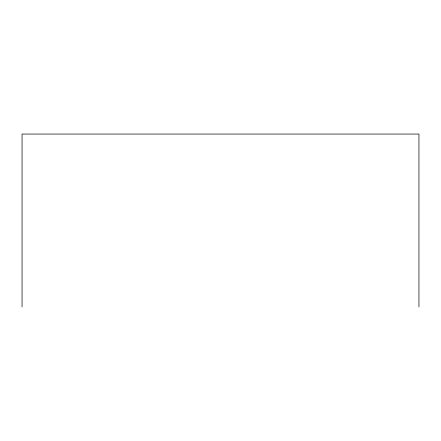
<?xml version="1.0" encoding="UTF-8"?>
<svg xmlns="http://www.w3.org/2000/svg" width="441" height="441" viewBox="0 0 441 441"><rect width="100%" height="100%" fill="white"/><g stroke="black" fill="none" stroke-linecap="round" stroke-linejoin="round"><path stroke-width="0.66" d="M418.95 306.953L418.95 134.047L22.05 134.047L22.05 306.953"/></g></svg>
